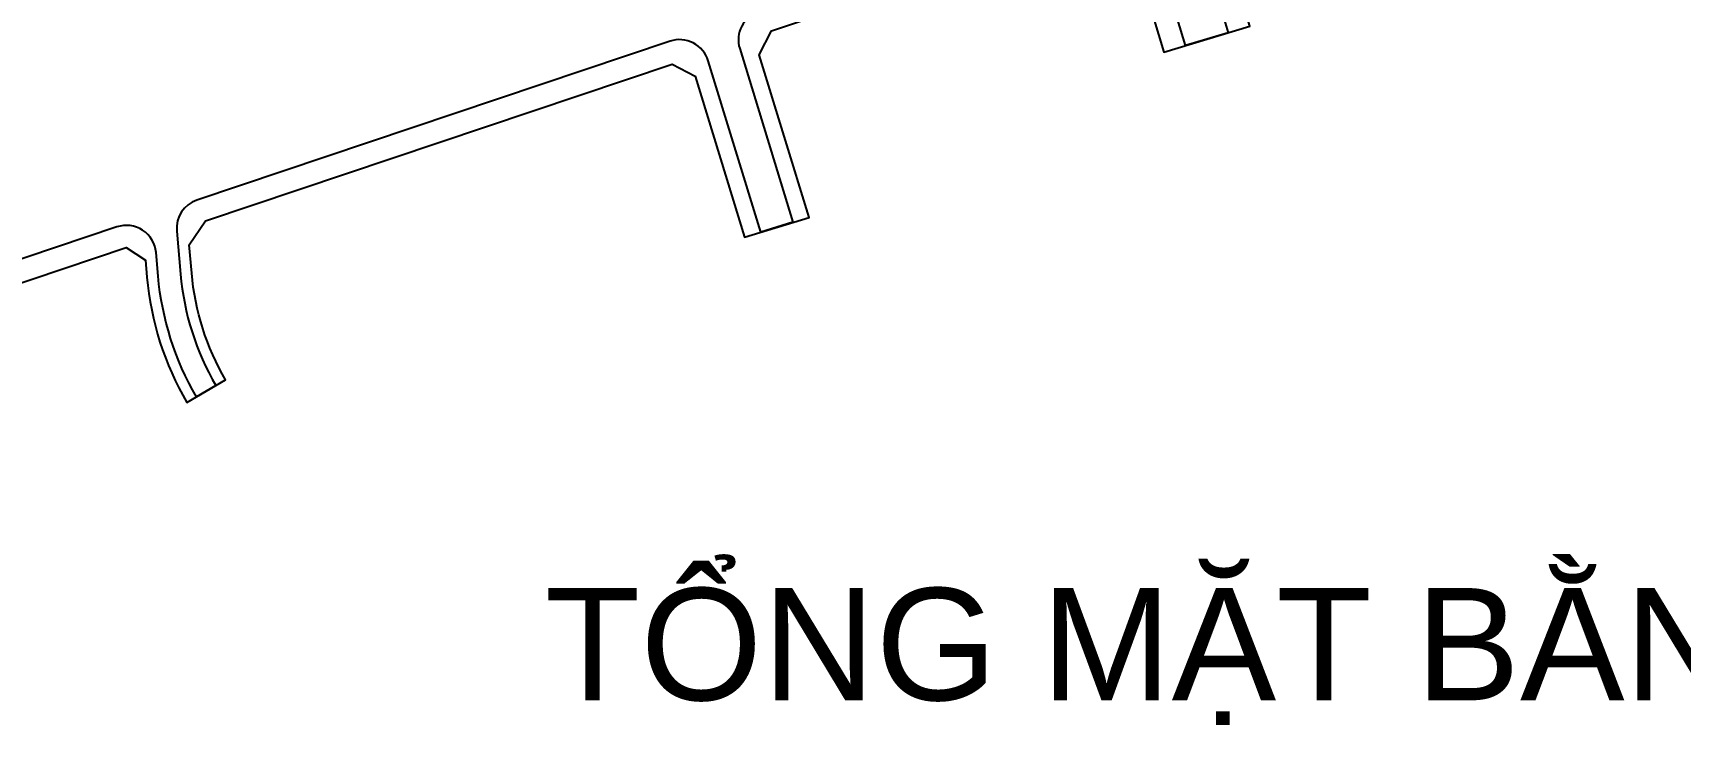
# Model space of a CAD drawing. Header units: metres. Extents: x 568006 to 1139366, y 2064802 to 4131555.
# Drawn here: x 568231.4 to 568671.7, y 2065753.9 to 2065938.9 of the extents above; entities that cross this region are included whole.
import ezdxf
from ezdxf.enums import TextEntityAlignment as Align
from ezdxf.xclip import XClip

# ---------------------------------------------------------------- set-up
doc = ezdxf.new("R2010")
doc.units = ezdxf.units.M
doc.header["$XCLIPFRAME"] = 0
doc.linetypes.add('ACAD_ISO10W100', pattern=[18.5, 12, -3, 0.5, -3])
for name, color, linetype in [('BoThamCo', 94, 'CONTINUOUS'), ('ghi_chu', 7, 'CONTINUOUS'), ('LogDg', 7, 'CONTINUOUS'), ('TEXT25', 2, 'CONTINUOUS'), ('TimDg', 222, 'CONTINUOUS'), ('ViaHeS', 32, 'CONTINUOUS')]:
    doc.layers.add(name, color=color, linetype=linetype)
doc.layers.add('hung-demlonha', color=7, linetype='CONTINUOUS', lineweight=15)
doc.styles.add('QH1', font='arialbd.ttf', dxfattribs={"width": 0.8})

# ---------------------------------------------------------------- blocks, each defined once
blk = doc.blocks.new('tmbc_khub')
at = {"layer": 'BoThamCo'}
blk.add_lwpolyline([(-208.981, 31.442), (-497.492, -65.381, 0.4142136), (-497.964, -66.331), (-497.328, -68.227, 0.4142136), (-496.378, -68.699), (-207.867, 28.124, 1)], format="xyb", close=True, dxfattribs=at)
at = {"layer": 'LogDg'}
for points in [[(-408.871, 218.361, 0.4178496), (-417.816, 222.742), (-426.843, 219.588), (-498.295, 181.488, 0.0071825), (-502.106, 179.385), (-547.987, 153.201, 0.398341), (-551.176, 142.672, -0.0869341), (-535.647, 90.76), (-520.875, -34.663), (-518.88, -47.025, 0.4630471), (-503.215, -56.49), (-343.103, -2.757, 0.4142136), (-338.064, 7.372), (-408.871, 218.361)], [(-209.06, 31.679), (-497.572, -65.144, 0.4142136), (-498.201, -66.41), (-497.565, -68.306, 0.4142136), (-496.299, -68.936), (-207.788, 27.887, 1), (-209.06, 31.679)]]:
    blk.add_lwpolyline(points, format="xyb", dxfattribs=at)
at = {"layer": 'TimDg', "linetype": 'ACAD_ISO10W100', "ltscale": 0.75}
blk.add_lwpolyline([(507.546, 381.621), (291.324, 260.971), (120.566, 161.757, -0.0506838), (-63.655, 78.367), (-512.602, -72.298), (-676.954, -124.133)], format="xyb", dxfattribs=at)
blk.add_lwpolyline([(-187.72, 36.731), (-139.171, -124.133)], dxfattribs=at)
at = {"layer": 'hung-demlonha', "color": 7, "ltscale": 5, "style": 'QH1', "width": 0.65}
for tag, p in [('BT04', (-109.598, 191.643)), ('BT06', (-305.798, 171.199)), ('BT05', (-282.572, 137.244))]:
    blk.add_attdef(tag, text='', height=3.96, rotation=0, dxfattribs=at).set_placement(p, align=Align.CENTER)

msp = doc.modelspace()

# ---------------------------------------------------------------- linework, layer by layer
at = {"layer": 'LogDg'}
msp.add_lwpolyline([(568692.15, 2066034.93, -0.009345), (568656.52, 2066022.22), (568551.61, 2065987.02, 0.405257), (568542.02, 2065968.46), (568550.92, 2065938.98), (568539.44, 2065935.51), (568530.91, 2065963.76, 0.423227), (568511.78, 2065973.65), (568425.4, 2065944.66, 0.40652), (568420.3, 2065934.73), (568434.53, 2065888.3), (568425.93, 2065885.66), (568411.89, 2065931.47, 0.421949), (568401.69, 2065936.71), (568275.22, 2065894.26, 0.346831), (568269.8, 2065885.97), (568270.82, 2065874.45, 0.109851), (568280.27, 2065844.65), (568275.08, 2065841.64, -0.109851), (568264.84, 2065873.92), (568264.29, 2065880.19, 0.484967), (568253.77, 2065887.06), (568213.28, 2065873.47, 0.36701)], format="xyb", dxfattribs=at)
at = {"layer": 'ViaHeS', "elevation": 0}
msp.add_lwpolyline([(568214.12, 2065867.43), (568256.27, 2065881.57), (568261.45, 2065878.18), (568261.85, 2065873.65, 0.109851), (568272.49, 2065840.13), (568282.87, 2065846.16, -0.109851), (568273.81, 2065874.71), (568273.14, 2065882.25), (568277.48, 2065888.69), (568402.23, 2065930.56), (568408.44, 2065927.37), (568421.63, 2065884.34), (568438.84, 2065889.62), (568425.51, 2065933.1), (568428.78, 2065939.47), (568515.85, 2065968.69), (568524.51, 2065964.21), (568533.69, 2065933.78), (568556.67, 2065940.71), (568547.27, 2065971.85), (568551.88, 2065980.78), (568658.45, 2066016.54, 0.008545), (568691.25, 2066028.18, -0.249193)], format="xyb", dxfattribs=at)

# ---------------------------------------------------------------- texts
at = {"layer": 'TEXT25', "color": 2, "insert": (568625.44, 2065772.24), "char_height": 30, "width": 550.9718, "attachment_point": 5, "line_spacing_factor": 0.72}
msp.add_mtext('{\\fArial|b0|i0|c0|p34;TỔNG MẶT BẰNG TẦNG 1}', dxfattribs=at)

# ---------------------------------------------------------------- next in the draw order: block references
at = {"layer": 'ghi_chu'}
ref = msp.add_blockref('tmbc_khub', (568716.38, 2065955.24), dxfattribs=at)
XClip(ref).set_block_clipping_path([(-391.9901366149, 0), (0, 477.830198009)])

doc.saveas('drawing.dxf')
